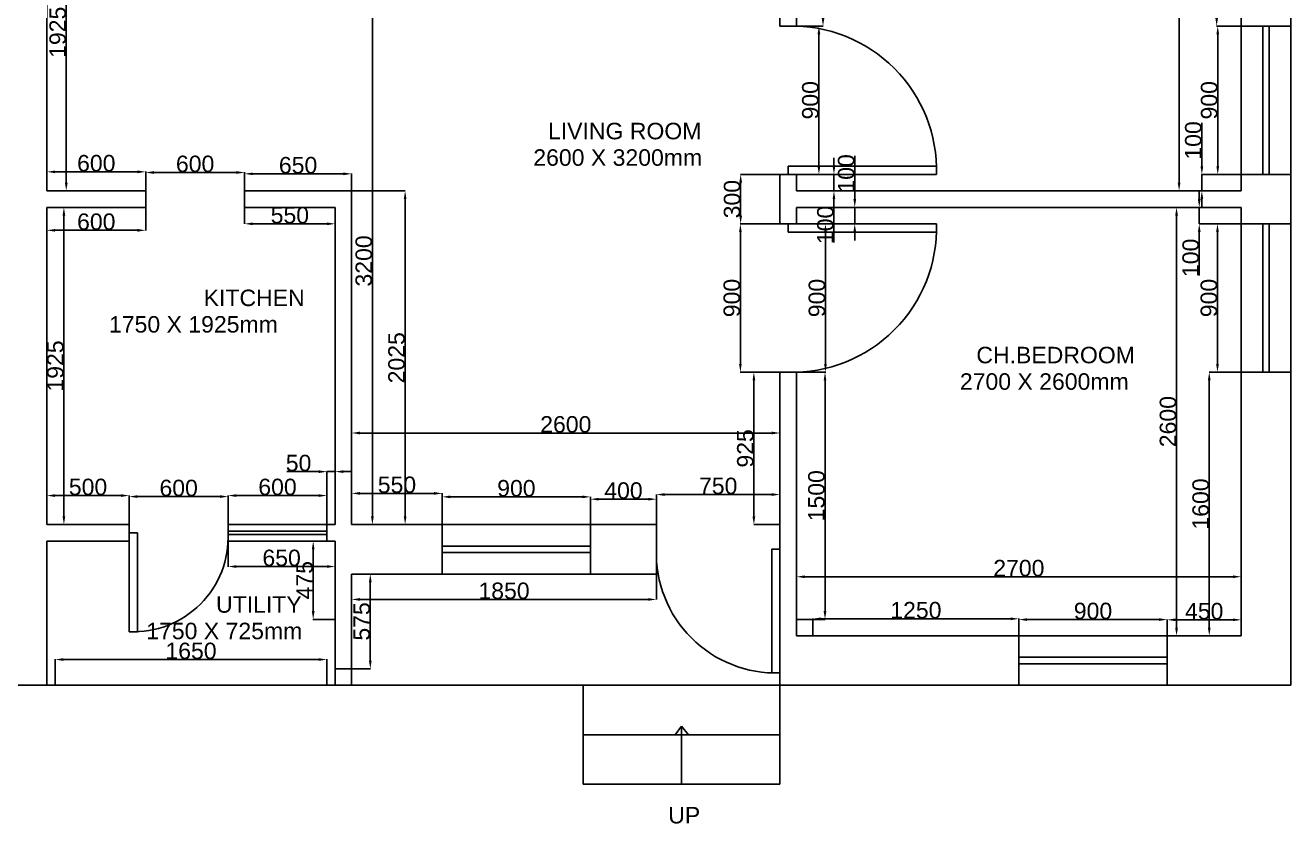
# Model space of a CAD drawing. Header units: millimetres. Extents: x 31576 to 52476, y 11068 to 27658.
# Drawn here: x 44795 to 52476, y 11068 to 15913 of the extents above; entities that cross this region are included whole.
import ezdxf

# ---------------------------------------------------------------- set-up
doc = ezdxf.new("R2010")
doc.units = ezdxf.units.MM
doc.layers.add('door', color=50, linetype='Continuous')
doc.layers.add('window', color=110, linetype='Continuous')
doc.styles.get("Standard").update_dxf_attribs({"font": 'arial.ttf'})
doc.dimstyles.new('ISO-25', dxfattribs={"dimtxt": 100, "dimasz": 50, "dimexe": 1.25, "dimexo": 0.625, "dimtad": 1, "dimdec": 1, "dimtxsty": 'Standard', "dimcen": 2.5, "dimadec": 0, "dimazin": 0, "dimtfac": 1, "dimtdec": 1, "dimtmove": 0, "dimatfit": 3, "dimfxl": 1, "dimarcsym": 0})

# ---------------------------------------------------------------- blocks, each defined once
blk = doc.blocks.new('*D122')
at = {"color": 0, "lineweight": -2, "transparency": 16777216}
for p, q in [((52175.3, 15907.9), (52031.9, 15907.9)), ((52033.2, 15057.9), (52033.2, 15857.9)), ((52175.3, 15007.9), (52031.9, 15007.9))]:
    blk.add_line(p, q, dxfattribs=at)
at = {"color": 0, "transparency": 16777216}
for points in [[(52024.8, 15857.9), (52041.5, 15857.9), (52033.2, 15907.9)], [(52024.8, 15057.9), (52041.5, 15057.9), (52033.2, 15007.9)]]:
    blk.add_solid(points, dxfattribs=at)
at = {"layer": 'Defpoints', "color": 0, "transparency": 16777216}
for p in [(52033.2, 15907.9), (52175.9, 15907.9), (52175.9, 15007.9)]:
    blk.add_point(p, dxfattribs=at)
at = {"color": 0, "transparency": 16777216, "insert": (51981.5, 15457.9), "char_height": 100, "attachment_point": 5, "rotation": 90}
blk.add_mtext('900', dxfattribs=at)
blk = doc.blocks.new('*D123')
at = {"color": 0, "lineweight": -2, "transparency": 16777216}
for p, q in [((51936.7, 15057.9), (51936.7, 15320.3)), ((52175.3, 15007.9), (51935.4, 15007.9)), ((51936.7, 14907.9), (51936.7, 15007.9)), ((52175.3, 14907.9), (51935.4, 14907.9)), ((51936.7, 14857.9), (51936.7, 14807.9))]:
    blk.add_line(p, q, dxfattribs=at)
at = {"color": 0, "transparency": 16777216}
for points in [[(51928.3, 15057.9), (51945, 15057.9), (51936.7, 15007.9)], [(51928.3, 14857.9), (51945, 14857.9), (51936.7, 14907.9)]]:
    blk.add_solid(points, dxfattribs=at)
at = {"layer": 'Defpoints', "color": 0, "transparency": 16777216}
for p in [(51936.7, 15007.9), (52175.9, 15007.9), (52175.9, 14907.9)]:
    blk.add_point(p, dxfattribs=at)
at = {"color": 0, "transparency": 16777216, "insert": (51885, 15214.1), "char_height": 100, "attachment_point": 5, "rotation": 90}
blk.add_mtext('100', dxfattribs=at)
blk = doc.blocks.new('*D124')
at = {"color": 0, "lineweight": -2, "transparency": 16777216}
for p, q in [((51920.8, 14857.9), (51920.8, 14907.9)), ((52175.3, 14807.9), (51919.6, 14807.9)), ((51920.8, 14807.9), (51920.8, 14707.9)), ((52175.3, 14707.9), (51919.6, 14707.9)), ((51920.8, 14657.9), (51920.8, 14395.4))]:
    blk.add_line(p, q, dxfattribs=at)
at = {"color": 0, "transparency": 16777216}
for points in [[(51912.5, 14857.9), (51929.2, 14857.9), (51920.8, 14807.9)], [(51912.5, 14657.9), (51929.2, 14657.9), (51920.8, 14707.9)]]:
    blk.add_solid(points, dxfattribs=at)
at = {"layer": 'Defpoints', "color": 0, "transparency": 16777216}
for p in [(52175.9, 14807.9), (51920.8, 14707.9), (52175.9, 14707.9)]:
    blk.add_point(p, dxfattribs=at)
at = {"color": 0, "transparency": 16777216, "insert": (51869.1, 14501.7), "char_height": 100, "attachment_point": 5, "rotation": 90}
blk.add_mtext('100', dxfattribs=at)
blk = doc.blocks.new('*D125')
at = {"color": 0, "lineweight": -2, "transparency": 16777216}
for p, q in [((52175.3, 14707.9), (52030.1, 14707.9)), ((52031.4, 14657.9), (52031.4, 13857.9)), ((52175.3, 13807.9), (52030.1, 13807.9))]:
    blk.add_line(p, q, dxfattribs=at)
at = {"color": 0, "transparency": 16777216}
for points in [[(52023, 14657.9), (52039.7, 14657.9), (52031.4, 14707.9)], [(52023, 13857.9), (52039.7, 13857.9), (52031.4, 13807.9)]]:
    blk.add_solid(points, dxfattribs=at)
at = {"layer": 'Defpoints', "color": 0, "transparency": 16777216}
for p in [(52175.9, 14707.9), (52031.4, 13807.9), (52175.9, 13807.9)]:
    blk.add_point(p, dxfattribs=at)
at = {"color": 0, "transparency": 16777216, "insert": (51979.7, 14257.9), "char_height": 100, "attachment_point": 5, "rotation": 90}
blk.add_mtext('900', dxfattribs=at)
blk = doc.blocks.new('*D126')
at = {"color": 0, "lineweight": -2, "transparency": 16777216}
for p, q in [((52175.3, 13807.9), (51980.3, 13807.9)), ((51981.5, 13757.9), (51981.5, 12257.9)), ((52175.3, 12207.9), (51980.3, 12207.9))]:
    blk.add_line(p, q, dxfattribs=at)
at = {"color": 0, "transparency": 16777216}
for points in [[(51973.2, 13757.9), (51989.9, 13757.9), (51981.5, 13807.9)], [(51973.2, 12257.9), (51989.9, 12257.9), (51981.5, 12207.9)]]:
    blk.add_solid(points, dxfattribs=at)
at = {"layer": 'Defpoints', "color": 0, "transparency": 16777216}
for p in [(52175.9, 13807.9), (51981.5, 12207.9), (52175.9, 12207.9)]:
    blk.add_point(p, dxfattribs=at)
at = {"color": 0, "transparency": 16777216, "insert": (51929.8, 13007.9), "char_height": 100, "attachment_point": 5, "rotation": 90}
blk.add_mtext('1600', dxfattribs=at)
blk = doc.blocks.new('*D127')
at = {"color": 0, "lineweight": -2, "transparency": 16777216}
for p, q in [((51725.9, 12208.5), (51725.9, 12306.4)), ((52125.9, 12305.1), (51775.9, 12305.1)), ((52175.9, 12208.5), (52175.9, 12306.4))]:
    blk.add_line(p, q, dxfattribs=at)
at = {"color": 0, "transparency": 16777216}
for points in [[(51775.9, 12313.4), (51775.9, 12296.8), (51725.9, 12305.1)], [(52125.9, 12313.4), (52125.9, 12296.8), (52175.9, 12305.1)]]:
    blk.add_solid(points, dxfattribs=at)
at = {"layer": 'Defpoints', "color": 0, "transparency": 16777216}
for p in [(51725.9, 12305.1), (51725.9, 12207.9), (52175.9, 12207.9)]:
    blk.add_point(p, dxfattribs=at)
at = {"color": 0, "transparency": 16777216, "insert": (51950.9, 12356.8), "char_height": 100, "attachment_point": 5}
blk.add_mtext('450', dxfattribs=at)
blk = doc.blocks.new('*D128')
at = {"color": 0, "lineweight": -2, "transparency": 16777216}
for p, q in [((50825.9, 12208.5), (50825.9, 12307.8)), ((51675.9, 12306.5), (50875.9, 12306.5)), ((51725.9, 12208.5), (51725.9, 12307.8))]:
    blk.add_line(p, q, dxfattribs=at)
at = {"color": 0, "transparency": 16777216}
for points in [[(50875.9, 12314.8), (50875.9, 12298.2), (50825.9, 12306.5)], [(51675.9, 12314.8), (51675.9, 12298.2), (51725.9, 12306.5)]]:
    blk.add_solid(points, dxfattribs=at)
at = {"layer": 'Defpoints', "color": 0, "transparency": 16777216}
for p in [(50825.9, 12306.5), (50825.9, 12207.9), (51725.9, 12207.9)]:
    blk.add_point(p, dxfattribs=at)
at = {"color": 0, "transparency": 16777216, "insert": (51275.9, 12358.2), "char_height": 100, "attachment_point": 5}
blk.add_mtext('900', dxfattribs=at)
blk = doc.blocks.new('*D129')
at = {"color": 0, "lineweight": -2, "transparency": 16777216}
for p, q in [((49575.9, 12208.5), (49575.9, 12312.5)), ((49625.9, 12311.3), (50775.9, 12311.3)), ((50825.9, 12208.5), (50825.9, 12312.5))]:
    blk.add_line(p, q, dxfattribs=at)
at = {"color": 0, "transparency": 16777216}
for points in [[(49625.9, 12319.6), (49625.9, 12302.9), (49575.9, 12311.3)], [(50775.9, 12319.6), (50775.9, 12302.9), (50825.9, 12311.3)]]:
    blk.add_solid(points, dxfattribs=at)
at = {"layer": 'Defpoints', "color": 0, "transparency": 16777216}
for p in [(50825.9, 12311.3), (49575.9, 12207.9), (50825.9, 12207.9)]:
    blk.add_point(p, dxfattribs=at)
at = {"color": 0, "transparency": 16777216, "insert": (50200.9, 12362.9), "char_height": 100, "attachment_point": 5}
blk.add_mtext('1250', dxfattribs=at)
blk = doc.blocks.new('*D130')
at = {"color": 0, "lineweight": -2, "transparency": 16777216}
for p, q in [((49476.5, 13807.9), (49650.4, 13807.9)), ((49649.2, 12357.9), (49649.2, 13757.9)), ((49476.5, 12307.9), (49650.4, 12307.9))]:
    blk.add_line(p, q, dxfattribs=at)
at = {"color": 0, "transparency": 16777216}
for points in [[(49640.9, 13757.9), (49657.5, 13757.9), (49649.2, 13807.9)], [(49640.9, 12357.9), (49657.5, 12357.9), (49649.2, 12307.9)]]:
    blk.add_solid(points, dxfattribs=at)
at = {"layer": 'Defpoints', "color": 0, "transparency": 16777216}
for p in [(49475.9, 13807.9), (49649.2, 13807.9), (49475.9, 12307.9)]:
    blk.add_point(p, dxfattribs=at)
at = {"color": 0, "transparency": 16777216, "insert": (49597.5, 13057.9), "char_height": 100, "attachment_point": 5, "rotation": 90}
blk.add_mtext('1500', dxfattribs=at)
blk = doc.blocks.new('*D131')
at = {"color": 0, "lineweight": -2, "transparency": 16777216}
for p, q in [((49476.5, 14707.9), (49653.4, 14707.9)), ((49652.2, 13857.9), (49652.2, 14657.9)), ((49476.5, 13807.9), (49653.4, 13807.9))]:
    blk.add_line(p, q, dxfattribs=at)
at = {"color": 0, "transparency": 16777216}
for points in [[(49643.8, 14657.9), (49660.5, 14657.9), (49652.2, 14707.9)], [(49643.8, 13857.9), (49660.5, 13857.9), (49652.2, 13807.9)]]:
    blk.add_solid(points, dxfattribs=at)
at = {"layer": 'Defpoints', "color": 0, "transparency": 16777216}
for p in [(49475.9, 14707.9), (49652.2, 14707.9), (49475.9, 13807.9)]:
    blk.add_point(p, dxfattribs=at)
at = {"color": 0, "transparency": 16777216, "insert": (49600.5, 14257.9), "char_height": 100, "attachment_point": 5, "rotation": 90}
blk.add_mtext('900', dxfattribs=at)
blk = doc.blocks.new('*D132')
at = {"color": 0, "lineweight": -2, "transparency": 16777216}
for p, q in [((49829.8, 14857.9), (49829.8, 15120.3)), ((49476.5, 14807.9), (49831.1, 14807.9)), ((49829.8, 14707.9), (49829.8, 14807.9)), ((49476.5, 14707.9), (49831.1, 14707.9)), ((49829.8, 14657.9), (49829.8, 14607.9))]:
    blk.add_line(p, q, dxfattribs=at)
at = {"color": 0, "transparency": 16777216}
for points in [[(49821.5, 14857.9), (49838.2, 14857.9), (49829.8, 14807.9)], [(49821.5, 14657.9), (49838.2, 14657.9), (49829.8, 14707.9)]]:
    blk.add_solid(points, dxfattribs=at)
at = {"layer": 'Defpoints', "color": 0, "transparency": 16777216}
for p in [(49475.9, 14807.9), (49829.8, 14807.9), (49475.9, 14707.9)]:
    blk.add_point(p, dxfattribs=at)
at = {"color": 0, "transparency": 16777216, "insert": (49778.2, 15014.1), "char_height": 100, "attachment_point": 5, "rotation": 90}
blk.add_mtext('100', dxfattribs=at)
blk = doc.blocks.new('*D133')
at = {"color": 0, "lineweight": -2, "transparency": 16777216}
for p, q in [((49703.4, 15057.9), (49703.4, 15107.9)), ((49476.5, 15007.9), (49704.6, 15007.9)), ((49703.4, 15007.9), (49703.4, 14907.9)), ((49476.5, 14907.9), (49704.6, 14907.9)), ((49703.4, 14857.9), (49703.4, 14595.4))]:
    blk.add_line(p, q, dxfattribs=at)
at = {"color": 0, "transparency": 16777216}
for points in [[(49695.1, 15057.9), (49711.7, 15057.9), (49703.4, 15007.9)], [(49695.1, 14857.9), (49711.7, 14857.9), (49703.4, 14907.9)]]:
    blk.add_solid(points, dxfattribs=at)
at = {"layer": 'Defpoints', "color": 0, "transparency": 16777216}
for p in [(49475.9, 15007.9), (49475.9, 14907.9), (49703.4, 14907.9)]:
    blk.add_point(p, dxfattribs=at)
at = {"color": 0, "transparency": 16777216, "insert": (49651.7, 14701.7), "char_height": 100, "attachment_point": 5, "rotation": 90}
blk.add_mtext('100', dxfattribs=at)
blk = doc.blocks.new('*D134')
at = {"color": 0, "lineweight": -2, "transparency": 16777216}
for p, q in [((49475.9, 12208.5), (49475.9, 12567.8)), ((52125.9, 12566.5), (49525.9, 12566.5)), ((52175.9, 12208.5), (52175.9, 12567.8))]:
    blk.add_line(p, q, dxfattribs=at)
at = {"color": 0, "transparency": 16777216}
for points in [[(49525.9, 12574.8), (49525.9, 12558.2), (49475.9, 12566.5)], [(52125.9, 12574.8), (52125.9, 12558.2), (52175.9, 12566.5)]]:
    blk.add_solid(points, dxfattribs=at)
at = {"layer": 'Defpoints', "color": 0, "transparency": 16777216}
for p in [(49475.9, 12566.5), (49475.9, 12207.9), (52175.9, 12207.9)]:
    blk.add_point(p, dxfattribs=at)
at = {"color": 0, "transparency": 16777216, "insert": (50825.9, 12618.2), "char_height": 100, "attachment_point": 5}
blk.add_mtext('2700', dxfattribs=at)
blk = doc.blocks.new('*D135')
at = {"color": 0, "lineweight": -2, "transparency": 16777216}
for p, q in [((52175.3, 14807.9), (51781.8, 14807.9)), ((51783.1, 14757.9), (51783.1, 12257.9)), ((52175.3, 12207.9), (51781.8, 12207.9))]:
    blk.add_line(p, q, dxfattribs=at)
at = {"color": 0, "transparency": 16777216}
for points in [[(51774.7, 14757.9), (51791.4, 14757.9), (51783.1, 14807.9)], [(51774.7, 12257.9), (51791.4, 12257.9), (51783.1, 12207.9)]]:
    blk.add_solid(points, dxfattribs=at)
at = {"layer": 'Defpoints', "color": 0, "transparency": 16777216}
for p in [(52175.9, 14807.9), (51783.1, 12207.9), (52175.9, 12207.9)]:
    blk.add_point(p, dxfattribs=at)
at = {"color": 0, "transparency": 16777216, "insert": (51731.4, 13507.9), "char_height": 100, "attachment_point": 5, "rotation": 90}
blk.add_mtext('2600', dxfattribs=at)
blk = doc.blocks.new('*D136')
at = {"color": 0, "lineweight": -2, "transparency": 16777216}
for p, q in [((49475.3, 15007.9), (49136, 15007.9)), ((49137.2, 14957.9), (49137.2, 14757.9)), ((49475.3, 14707.9), (49136, 14707.9))]:
    blk.add_line(p, q, dxfattribs=at)
at = {"color": 0, "transparency": 16777216}
for points in [[(49128.9, 14957.9), (49145.6, 14957.9), (49137.2, 15007.9)], [(49128.9, 14757.9), (49145.6, 14757.9), (49137.2, 14707.9)]]:
    blk.add_solid(points, dxfattribs=at)
at = {"layer": 'Defpoints', "color": 0, "transparency": 16777216}
for p in [(49475.9, 15007.9), (49137.2, 14707.9), (49475.9, 14707.9)]:
    blk.add_point(p, dxfattribs=at)
at = {"color": 0, "transparency": 16777216, "insert": (49085.5, 14857.9), "char_height": 100, "attachment_point": 5, "rotation": 90}
blk.add_mtext('300', dxfattribs=at)
blk = doc.blocks.new('*D137')
at = {"color": 0, "lineweight": -2, "transparency": 16777216}
for p, q in [((49476.5, 15907.9), (49613.4, 15907.9)), ((49612.2, 15057.9), (49612.2, 15857.9)), ((49476.5, 15007.9), (49613.4, 15007.9))]:
    blk.add_line(p, q, dxfattribs=at)
at = {"color": 0, "transparency": 16777216}
for points in [[(49603.8, 15857.9), (49620.5, 15857.9), (49612.2, 15907.9)], [(49603.8, 15057.9), (49620.5, 15057.9), (49612.2, 15007.9)]]:
    blk.add_solid(points, dxfattribs=at)
at = {"layer": 'Defpoints', "color": 0, "transparency": 16777216}
for p in [(49475.9, 15907.9), (49612.2, 15907.9), (49475.9, 15007.9)]:
    blk.add_point(p, dxfattribs=at)
at = {"color": 0, "transparency": 16777216, "insert": (49560.5, 15457.9), "char_height": 100, "attachment_point": 5, "rotation": 90}
blk.add_mtext('900', dxfattribs=at)
blk = doc.blocks.new('*D138')
at = {"color": 0, "lineweight": -2, "transparency": 16777216}
for p, q in [((49476.5, 16282.9), (49638.5, 16282.9)), ((49637.2, 15957.9), (49637.2, 16232.9)), ((49476.5, 15907.9), (49638.5, 15907.9))]:
    blk.add_line(p, q, dxfattribs=at)
at = {"color": 0, "transparency": 16777216}
for points in [[(49628.9, 16232.9), (49645.6, 16232.9), (49637.2, 16282.9)], [(49628.9, 15957.9), (49645.6, 15957.9), (49637.2, 15907.9)]]:
    blk.add_solid(points, dxfattribs=at)
at = {"layer": 'Defpoints', "color": 0, "transparency": 16777216}
for p in [(49475.9, 16282.9), (49637.2, 16282.9), (49475.9, 15907.9)]:
    blk.add_point(p, dxfattribs=at)
at = {"color": 0, "transparency": 16777216, "insert": (49585.5, 16095.4), "char_height": 100, "attachment_point": 5, "rotation": 90}
blk.add_mtext('375', dxfattribs=at)
blk = doc.blocks.new('*D142')
at = {"color": 0, "lineweight": -2, "transparency": 16777216}
for p, q in [((52175.3, 17582.9), (52025.3, 17582.9)), ((52026.6, 17532.9), (52026.6, 15957.9)), ((52175.3, 15907.9), (52025.3, 15907.9))]:
    blk.add_line(p, q, dxfattribs=at)
at = {"color": 0, "transparency": 16777216}
for points in [[(52018.2, 17532.9), (52034.9, 17532.9), (52026.6, 17582.9)], [(52018.2, 15957.9), (52034.9, 15957.9), (52026.6, 15907.9)]]:
    blk.add_solid(points, dxfattribs=at)
at = {"layer": 'Defpoints', "color": 0, "transparency": 16777216}
for p in [(52175.9, 17582.9), (52026.6, 15907.9), (52175.9, 15907.9)]:
    blk.add_point(p, dxfattribs=at)
at = {"color": 0, "transparency": 16777216, "insert": (51974.9, 16745.4), "char_height": 100, "attachment_point": 5, "rotation": 90}
blk.add_mtext('1675', dxfattribs=at)
blk = doc.blocks.new('*D143')
at = {"color": 0, "lineweight": -2, "transparency": 16777216}
for p, q in [((52175.3, 17682.9), (51797.2, 17682.9)), ((51798.4, 17632.9), (51798.4, 14957.9)), ((52175.3, 14907.9), (51797.2, 14907.9))]:
    blk.add_line(p, q, dxfattribs=at)
at = {"color": 0, "transparency": 16777216}
for points in [[(51790.1, 17632.9), (51806.8, 17632.9), (51798.4, 17682.9)], [(51790.1, 14957.9), (51806.8, 14957.9), (51798.4, 14907.9)]]:
    blk.add_solid(points, dxfattribs=at)
at = {"layer": 'Defpoints', "color": 0, "transparency": 16777216}
for p in [(52175.9, 17682.9), (51798.4, 14907.9), (52175.9, 14907.9)]:
    blk.add_point(p, dxfattribs=at)
at = {"color": 0, "transparency": 16777216, "insert": (51746.8, 16295.4), "char_height": 100, "attachment_point": 5, "rotation": 90}
blk.add_mtext('2775', dxfattribs=at)
blk = doc.blocks.new('*D144')
at = {"color": 0, "lineweight": -2, "transparency": 16777216}
for p, q in [((48625.9, 12733.5), (48625.9, 13066.5)), ((49325.9, 13065.3), (48675.9, 13065.3)), ((49375.9, 12733.5), (49375.9, 13066.5))]:
    blk.add_line(p, q, dxfattribs=at)
at = {"color": 0, "transparency": 16777216}
for points in [[(48675.9, 13073.6), (48675.9, 13056.9), (48625.9, 13065.3)], [(49325.9, 13073.6), (49325.9, 13056.9), (49375.9, 13065.3)]]:
    blk.add_solid(points, dxfattribs=at)
at = {"layer": 'Defpoints', "color": 0, "transparency": 16777216}
for p in [(48625.9, 13065.3), (48625.9, 12732.9), (49375.9, 12732.9)]:
    blk.add_point(p, dxfattribs=at)
at = {"color": 0, "transparency": 16777216, "insert": (49000.9, 13117), "char_height": 100, "attachment_point": 5}
blk.add_mtext('750', dxfattribs=at)
blk = doc.blocks.new('*D145')
at = {"color": 0, "lineweight": -2, "transparency": 16777216}
for p, q in [((48225.9, 12883.5), (48225.9, 13038.3)), ((48575.9, 13037.1), (48275.9, 13037.1)), ((48625.9, 12883.5), (48625.9, 13038.3))]:
    blk.add_line(p, q, dxfattribs=at)
at = {"color": 0, "transparency": 16777216}
for points in [[(48275.9, 13045.4), (48275.9, 13028.7), (48225.9, 13037.1)], [(48575.9, 13045.4), (48575.9, 13028.7), (48625.9, 13037.1)]]:
    blk.add_solid(points, dxfattribs=at)
at = {"layer": 'Defpoints', "color": 0, "transparency": 16777216}
for p in [(48225.9, 13037.1), (48225.9, 12882.9), (48625.9, 12882.9)]:
    blk.add_point(p, dxfattribs=at)
at = {"color": 0, "transparency": 16777216, "insert": (48425.9, 13088.8), "char_height": 100, "attachment_point": 5}
blk.add_mtext('400', dxfattribs=at)
blk = doc.blocks.new('*D146')
at = {"color": 0, "lineweight": -2, "transparency": 16777216}
for p, q in [((47325.9, 12883.5), (47325.9, 13052.4)), ((48175.9, 13051.2), (47375.9, 13051.2)), ((48225.9, 12883.5), (48225.9, 13052.4))]:
    blk.add_line(p, q, dxfattribs=at)
at = {"color": 0, "transparency": 16777216}
for points in [[(47375.9, 13059.5), (47375.9, 13042.8), (47325.9, 13051.2)], [(48175.9, 13059.5), (48175.9, 13042.8), (48225.9, 13051.2)]]:
    blk.add_solid(points, dxfattribs=at)
at = {"layer": 'Defpoints', "color": 0, "transparency": 16777216}
for p in [(47325.9, 13051.2), (47325.9, 12882.9), (48225.9, 12882.9)]:
    blk.add_point(p, dxfattribs=at)
at = {"color": 0, "transparency": 16777216, "insert": (47775.9, 13102.9), "char_height": 100, "attachment_point": 5}
blk.add_mtext('900', dxfattribs=at)
blk = doc.blocks.new('*D147')
at = {"color": 0, "lineweight": -2, "transparency": 16777216}
for p, q in [((46775.9, 12883.5), (46775.9, 13073.6)), ((47275.9, 13072.3), (46825.9, 13072.3)), ((47325.9, 12883.5), (47325.9, 13073.6))]:
    blk.add_line(p, q, dxfattribs=at)
at = {"color": 0, "transparency": 16777216}
for points in [[(46825.9, 13080.7), (46825.9, 13064), (46775.9, 13072.3)], [(47275.9, 13080.7), (47275.9, 13064), (47325.9, 13072.3)]]:
    blk.add_solid(points, dxfattribs=at)
at = {"layer": 'Defpoints', "color": 0, "transparency": 16777216}
for p in [(46775.9, 13072.3), (46775.9, 12882.9), (47325.9, 12882.9)]:
    blk.add_point(p, dxfattribs=at)
at = {"color": 0, "transparency": 16777216, "insert": (47050.9, 13124), "char_height": 100, "attachment_point": 5}
blk.add_mtext('550', dxfattribs=at)
blk = doc.blocks.new('*D148')
at = {"color": 0, "lineweight": -2, "transparency": 16777216}
for p, q in [((49375.3, 13807.9), (49216.3, 13807.9)), ((49217.5, 12932.9), (49217.5, 13757.9)), ((49375.3, 12882.9), (49216.3, 12882.9))]:
    blk.add_line(p, q, dxfattribs=at)
at = {"color": 0, "transparency": 16777216}
for points in [[(49209.2, 13757.9), (49225.9, 13757.9), (49217.5, 13807.9)], [(49209.2, 12932.9), (49225.9, 12932.9), (49217.5, 12882.9)]]:
    blk.add_solid(points, dxfattribs=at)
at = {"layer": 'Defpoints', "color": 0, "transparency": 16777216}
for p in [(49217.5, 13807.9), (49375.9, 13807.9), (49375.9, 12882.9)]:
    blk.add_point(p, dxfattribs=at)
at = {"color": 0, "transparency": 16777216, "insert": (49165.9, 13345.4), "char_height": 100, "attachment_point": 5, "rotation": 90}
blk.add_mtext('925', dxfattribs=at)
blk = doc.blocks.new('*D149')
at = {"color": 0, "lineweight": -2, "transparency": 16777216}
for p, q in [((49375.3, 14707.9), (49134.3, 14707.9)), ((49135.6, 13857.9), (49135.6, 14657.9)), ((49375.3, 13807.9), (49134.3, 13807.9))]:
    blk.add_line(p, q, dxfattribs=at)
at = {"color": 0, "transparency": 16777216}
for points in [[(49127.3, 14657.9), (49143.9, 14657.9), (49135.6, 14707.9)], [(49127.3, 13857.9), (49143.9, 13857.9), (49135.6, 13807.9)]]:
    blk.add_solid(points, dxfattribs=at)
at = {"layer": 'Defpoints', "color": 0, "transparency": 16777216}
for p in [(49135.6, 14707.9), (49375.9, 14707.9), (49375.9, 13807.9)]:
    blk.add_point(p, dxfattribs=at)
at = {"color": 0, "transparency": 16777216, "insert": (49083.9, 14257.9), "char_height": 100, "attachment_point": 5, "rotation": 90}
blk.add_mtext('900', dxfattribs=at)
blk = doc.blocks.new('*D160')
at = {"color": 0, "lineweight": -2, "transparency": 16777216}
for p, q in [((46775.9, 12883.5), (46775.9, 13440)), ((49325.9, 13438.7), (46825.9, 13438.7)), ((49375.9, 12900.6), (49375.9, 13440))]:
    blk.add_line(p, q, dxfattribs=at)
at = {"color": 0, "transparency": 16777216}
for points in [[(46825.9, 13447), (46825.9, 13430.4), (46775.9, 13438.7)], [(49325.9, 13447), (49325.9, 13430.4), (49375.9, 13438.7)]]:
    blk.add_solid(points, dxfattribs=at)
at = {"layer": 'Defpoints', "color": 0, "transparency": 16777216}
for p in [(46775.9, 13438.7), (46775.9, 12882.9), (49375.9, 12900)]:
    blk.add_point(p, dxfattribs=at)
at = {"color": 0, "transparency": 16777216, "insert": (48075.9, 13490.4), "char_height": 100, "attachment_point": 5}
blk.add_mtext('2600', dxfattribs=at)
blk = doc.blocks.new('*D161')
at = {"color": 0, "lineweight": -2, "transparency": 16777216}
for p, q in [((46776.5, 16082.9), (46903.2, 16082.9)), ((46901.9, 12932.9), (46901.9, 16032.9)), ((46776.5, 12882.9), (46903.2, 12882.9))]:
    blk.add_line(p, q, dxfattribs=at)
at = {"color": 0, "transparency": 16777216}
for points in [[(46893.6, 16032.9), (46910.3, 16032.9), (46901.9, 16082.9)], [(46893.6, 12932.9), (46910.3, 12932.9), (46901.9, 12882.9)]]:
    blk.add_solid(points, dxfattribs=at)
at = {"layer": 'Defpoints', "color": 0, "transparency": 16777216}
for p in [(46775.9, 16082.9), (46901.9, 16082.9), (46775.9, 12882.9)]:
    blk.add_point(p, dxfattribs=at)
at = {"color": 0, "transparency": 16777216, "insert": (46850.2, 14482.9), "char_height": 100, "attachment_point": 5, "rotation": 90}
blk.add_mtext('3200', dxfattribs=at)
blk = doc.blocks.new('*D162')
at = {"color": 0, "lineweight": -2, "transparency": 16777216}
for p, q in [((46776.5, 14907.9), (47101.8, 14907.9)), ((47100.6, 12932.9), (47100.6, 14857.9)), ((46776.5, 12882.9), (47101.8, 12882.9))]:
    blk.add_line(p, q, dxfattribs=at)
at = {"color": 0, "transparency": 16777216}
for points in [[(47092.3, 14857.9), (47108.9, 14857.9), (47100.6, 14907.9)], [(47092.3, 12932.9), (47108.9, 12932.9), (47100.6, 12882.9)]]:
    blk.add_solid(points, dxfattribs=at)
at = {"layer": 'Defpoints', "color": 0, "transparency": 16777216}
for p in [(46775.9, 14907.9), (47100.6, 14907.9), (46775.9, 12882.9)]:
    blk.add_point(p, dxfattribs=at)
at = {"color": 0, "transparency": 16777216, "insert": (47048.9, 13895.4), "char_height": 100, "attachment_point": 5, "rotation": 90}
blk.add_mtext('2025', dxfattribs=at)
blk = doc.blocks.new('*D163')
at = {"color": 0, "lineweight": -2, "transparency": 16777216}
for p, q in [((46776.5, 12582.9), (46890.4, 12582.9)), ((46889.1, 12057.9), (46889.1, 12532.9)), ((46776.5, 12007.9), (46890.4, 12007.9))]:
    blk.add_line(p, q, dxfattribs=at)
at = {"color": 0, "transparency": 16777216}
for points in [[(46880.8, 12532.9), (46897.5, 12532.9), (46889.1, 12582.9)], [(46880.8, 12057.9), (46897.5, 12057.9), (46889.1, 12007.9)]]:
    blk.add_solid(points, dxfattribs=at)
at = {"layer": 'Defpoints', "color": 0, "transparency": 16777216}
for p in [(46775.9, 12582.9), (46889.1, 12582.9), (46775.9, 12007.9)]:
    blk.add_point(p, dxfattribs=at)
at = {"color": 0, "transparency": 16777216, "insert": (46837.6, 12295.4), "char_height": 100, "attachment_point": 5, "rotation": 90}
blk.add_mtext('575', dxfattribs=at)
blk = doc.blocks.new('*D164')
at = {"color": 0, "lineweight": -2, "transparency": 16777216}
for p, q in [((46775.9, 12582.2), (46775.9, 12427.5)), ((48625.9, 12582.2), (48625.9, 12427.5)), ((48575.9, 12428.8), (46825.9, 12428.8))]:
    blk.add_line(p, q, dxfattribs=at)
at = {"color": 0, "transparency": 16777216}
for points in [[(46825.9, 12437.1), (46825.9, 12420.4), (46775.9, 12428.8)], [(48575.9, 12437.1), (48575.9, 12420.4), (48625.9, 12428.8)]]:
    blk.add_solid(points, dxfattribs=at)
at = {"layer": 'Defpoints', "color": 0, "transparency": 16777216}
for p in [(46775.9, 12582.9), (48625.9, 12582.9), (46775.9, 12428.8)]:
    blk.add_point(p, dxfattribs=at)
at = {"color": 0, "transparency": 16777216, "insert": (47700.9, 12480.5), "char_height": 100, "attachment_point": 5}
blk.add_mtext('1850', dxfattribs=at)
blk = doc.blocks.new('*D165')
at = {"color": 0, "lineweight": -2, "transparency": 16777216}
for p, q in [((46025.9, 12782.2), (46025.9, 12627.2)), ((46675.9, 12782.2), (46675.9, 12627.2)), ((46625.9, 12628.5), (46075.9, 12628.5))]:
    blk.add_line(p, q, dxfattribs=at)
at = {"color": 0, "transparency": 16777216}
for points in [[(46075.9, 12636.8), (46075.9, 12620.2), (46025.9, 12628.5)], [(46625.9, 12636.8), (46625.9, 12620.2), (46675.9, 12628.5)]]:
    blk.add_solid(points, dxfattribs=at)
at = {"layer": 'Defpoints', "color": 0, "transparency": 16777216}
for p in [(46025.9, 12782.9), (46675.9, 12782.9), (46025.9, 12628.5)]:
    blk.add_point(p, dxfattribs=at)
at = {"color": 0, "transparency": 16777216, "insert": (46350.9, 12680.2), "char_height": 100, "attachment_point": 5}
blk.add_mtext('650', dxfattribs=at)
blk = doc.blocks.new('*D166')
at = {"color": 0, "lineweight": -2, "transparency": 16777216}
for p, q in [((46025.9, 12883.5), (46025.9, 13060.4)), ((46575.9, 13059.1), (46075.9, 13059.1)), ((46625.9, 12883.5), (46625.9, 13060.4))]:
    blk.add_line(p, q, dxfattribs=at)
at = {"color": 0, "transparency": 16777216}
for points in [[(46075.9, 13067.4), (46075.9, 13050.8), (46025.9, 13059.1)], [(46575.9, 13067.4), (46575.9, 13050.8), (46625.9, 13059.1)]]:
    blk.add_solid(points, dxfattribs=at)
at = {"layer": 'Defpoints', "color": 0, "transparency": 16777216}
for p in [(46025.9, 13059.1), (46025.9, 12882.9), (46625.9, 12882.9)]:
    blk.add_point(p, dxfattribs=at)
at = {"color": 0, "transparency": 16777216, "insert": (46325.9, 13110.8), "char_height": 100, "attachment_point": 5}
blk.add_mtext('600', dxfattribs=at)
blk = doc.blocks.new('*D167')
at = {"color": 0, "lineweight": -2, "transparency": 16777216}
for p, q in [((45425.9, 12833.5), (45425.9, 13054.1)), ((45975.9, 13052.9), (45475.9, 13052.9)), ((46025.9, 12823.5), (46025.9, 13054.1))]:
    blk.add_line(p, q, dxfattribs=at)
at = {"color": 0, "transparency": 16777216}
for points in [[(45475.9, 13061.2), (45475.9, 13044.5), (45425.9, 13052.9)], [(45975.9, 13061.2), (45975.9, 13044.5), (46025.9, 13052.9)]]:
    blk.add_solid(points, dxfattribs=at)
at = {"layer": 'Defpoints', "color": 0, "transparency": 16777216}
for p in [(45425.9, 13052.9), (45425.9, 12832.9), (46025.9, 12822.9)]:
    blk.add_point(p, dxfattribs=at)
at = {"color": 0, "transparency": 16777216, "insert": (45725.9, 13104.6), "char_height": 100, "attachment_point": 5}
blk.add_mtext('600', dxfattribs=at)
blk = doc.blocks.new('*D168')
at = {"color": 0, "lineweight": -2, "transparency": 16777216}
for p, q in [((44925.9, 12883.5), (44925.9, 13060.4)), ((45375.9, 13059.1), (44975.9, 13059.1)), ((45425.9, 12883.5), (45425.9, 13060.4))]:
    blk.add_line(p, q, dxfattribs=at)
at = {"color": 0, "transparency": 16777216}
for points in [[(44975.9, 13067.4), (44975.9, 13050.8), (44925.9, 13059.1)], [(45375.9, 13067.4), (45375.9, 13050.8), (45425.9, 13059.1)]]:
    blk.add_solid(points, dxfattribs=at)
at = {"layer": 'Defpoints', "color": 0, "transparency": 16777216}
for p in [(44925.9, 13059.1), (44925.9, 12882.9), (45425.9, 12882.9)]:
    blk.add_point(p, dxfattribs=at)
at = {"color": 0, "transparency": 16777216, "insert": (45175.9, 13110.8), "char_height": 100, "attachment_point": 5}
blk.add_mtext('500', dxfattribs=at)
blk = doc.blocks.new('*D169')
at = {"color": 0, "lineweight": -2, "transparency": 16777216}
for p, q in [((46675.3, 12782.9), (46541.3, 12782.9)), ((46542.6, 12357.9), (46542.6, 12732.9)), ((46675.3, 12307.9), (46541.3, 12307.9))]:
    blk.add_line(p, q, dxfattribs=at)
at = {"color": 0, "transparency": 16777216}
for points in [[(46534.2, 12732.9), (46550.9, 12732.9), (46542.6, 12782.9)], [(46534.2, 12357.9), (46550.9, 12357.9), (46542.6, 12307.9)]]:
    blk.add_solid(points, dxfattribs=at)
at = {"layer": 'Defpoints', "color": 0, "transparency": 16777216}
for p in [(46542.6, 12782.9), (46675.9, 12782.9), (46675.9, 12307.9)]:
    blk.add_point(p, dxfattribs=at)
at = {"color": 0, "transparency": 16777216, "insert": (46491.1, 12545.4), "char_height": 100, "attachment_point": 5, "rotation": 90}
blk.add_mtext('475', dxfattribs=at)
blk = doc.blocks.new('*D171')
at = {"color": 0, "lineweight": -2, "transparency": 16777216}
for p, q in [((46125.9, 14908.5), (46125.9, 15012.8)), ((46725.9, 15011.6), (46175.9, 15011.6)), ((46775.9, 14908.5), (46775.9, 15012.8))]:
    blk.add_line(p, q, dxfattribs=at)
at = {"color": 0, "transparency": 16777216}
for points in [[(46175.9, 15019.9), (46175.9, 15003.2), (46125.9, 15011.6)], [(46725.9, 15019.9), (46725.9, 15003.2), (46775.9, 15011.6)]]:
    blk.add_solid(points, dxfattribs=at)
at = {"layer": 'Defpoints', "color": 0, "transparency": 16777216}
for p in [(46125.9, 15011.6), (46125.9, 14907.9), (46775.9, 14907.9)]:
    blk.add_point(p, dxfattribs=at)
at = {"color": 0, "transparency": 16777216, "insert": (46450.9, 15063.3), "char_height": 100, "attachment_point": 5}
blk.add_mtext('650', dxfattribs=at)
blk = doc.blocks.new('*D172')
at = {"color": 0, "lineweight": -2, "transparency": 16777216}
for p, q in [((45525.9, 14908.5), (45525.9, 15020.9)), ((46075.9, 15019.6), (45575.9, 15019.6)), ((46125.9, 14908.5), (46125.9, 15020.9))]:
    blk.add_line(p, q, dxfattribs=at)
at = {"color": 0, "transparency": 16777216}
for points in [[(45575.9, 15028), (45575.9, 15011.3), (45525.9, 15019.6)], [(46075.9, 15028), (46075.9, 15011.3), (46125.9, 15019.6)]]:
    blk.add_solid(points, dxfattribs=at)
at = {"layer": 'Defpoints', "color": 0, "transparency": 16777216}
for p in [(45525.9, 15019.6), (45525.9, 14907.9), (46125.9, 14907.9)]:
    blk.add_point(p, dxfattribs=at)
at = {"color": 0, "transparency": 16777216, "insert": (45825.9, 15071.3), "char_height": 100, "attachment_point": 5}
blk.add_mtext('600', dxfattribs=at)
blk = doc.blocks.new('*D173')
at = {"color": 0, "lineweight": -2, "transparency": 16777216}
for p, q in [((44925.9, 14908.5), (44925.9, 15024.9)), ((45475.9, 15023.7), (44975.9, 15023.7)), ((45525.9, 14908.5), (45525.9, 15024.9))]:
    blk.add_line(p, q, dxfattribs=at)
at = {"color": 0, "transparency": 16777216}
for points in [[(44975.9, 15032), (44975.9, 15015.3), (44925.9, 15023.7)], [(45475.9, 15032), (45475.9, 15015.3), (45525.9, 15023.7)]]:
    blk.add_solid(points, dxfattribs=at)
at = {"layer": 'Defpoints', "color": 0, "transparency": 16777216}
for p in [(44925.9, 15023.7), (44925.9, 14907.9), (45525.9, 14907.9)]:
    blk.add_point(p, dxfattribs=at)
at = {"color": 0, "transparency": 16777216, "insert": (45225.9, 15075.4), "char_height": 100, "attachment_point": 5}
blk.add_mtext('600', dxfattribs=at)
blk = doc.blocks.new('*D174')
at = {"color": 0, "lineweight": -2, "transparency": 16777216}
for p, q in [((46125.9, 14807.2), (46125.9, 14707.1)), ((46675.9, 14807.2), (46675.9, 14707.1)), ((46625.9, 14708.3), (46175.9, 14708.3))]:
    blk.add_line(p, q, dxfattribs=at)
at = {"color": 0, "transparency": 16777216}
for points in [[(46175.9, 14716.7), (46175.9, 14700), (46125.9, 14708.3)], [(46625.9, 14716.7), (46625.9, 14700), (46675.9, 14708.3)]]:
    blk.add_solid(points, dxfattribs=at)
at = {"layer": 'Defpoints', "color": 0, "transparency": 16777216}
for p in [(46125.9, 14807.9), (46675.9, 14807.9), (46125.9, 14708.3)]:
    blk.add_point(p, dxfattribs=at)
at = {"color": 0, "transparency": 16777216, "insert": (46400.9, 14760), "char_height": 100, "attachment_point": 5}
blk.add_mtext('550', dxfattribs=at)
blk = doc.blocks.new('*D175')
at = {"color": 0, "lineweight": -2, "transparency": 16777216}
for p, q in [((44925.9, 14807.2), (44925.9, 14667.5)), ((45525.9, 14807.2), (45525.9, 14667.5)), ((45475.9, 14668.7), (44975.9, 14668.7))]:
    blk.add_line(p, q, dxfattribs=at)
at = {"color": 0, "transparency": 16777216}
for points in [[(44975.9, 14677), (44975.9, 14660.4), (44925.9, 14668.7)], [(45475.9, 14677), (45475.9, 14660.4), (45525.9, 14668.7)]]:
    blk.add_solid(points, dxfattribs=at)
at = {"layer": 'Defpoints', "color": 0, "transparency": 16777216}
for p in [(44925.9, 14807.9), (45525.9, 14807.9), (44925.9, 14668.7)]:
    blk.add_point(p, dxfattribs=at)
at = {"color": 0, "transparency": 16777216, "insert": (45225.9, 14720.4), "char_height": 100, "attachment_point": 5}
blk.add_mtext('600', dxfattribs=at)
blk = doc.blocks.new('*D176')
at = {"color": 0, "lineweight": -2, "transparency": 16777216}
for p, q in [((46575.9, 13204.2), (46381.7, 13204.2)), ((46625.9, 12883.5), (46625.9, 13205.4)), ((46675.9, 13204.2), (46625.9, 13204.2)), ((46675.9, 12883.5), (46675.9, 13205.4)), ((46725.9, 13204.2), (46775.9, 13204.2))]:
    blk.add_line(p, q, dxfattribs=at)
at = {"color": 0, "transparency": 16777216}
for points in [[(46575.9, 13212.5), (46575.9, 13195.9), (46625.9, 13204.2)], [(46725.9, 13212.5), (46725.9, 13195.9), (46675.9, 13204.2)]]:
    blk.add_solid(points, dxfattribs=at)
at = {"layer": 'Defpoints', "color": 0, "transparency": 16777216}
for p in [(46625.9, 13204.2), (46625.9, 12882.9), (46675.9, 12882.9)]:
    blk.add_point(p, dxfattribs=at)
at = {"color": 0, "transparency": 16777216, "insert": (46453.8, 13255.9), "char_height": 100, "attachment_point": 5}
blk.add_mtext('50', dxfattribs=at)
blk = doc.blocks.new('*D177')
at = {"color": 0, "lineweight": -2, "transparency": 16777216}
for p, q in [((44926.5, 14807.9), (45030.7, 14807.9)), ((45029.4, 14757.9), (45029.4, 12932.9)), ((44926.5, 12882.9), (45030.7, 12882.9))]:
    blk.add_line(p, q, dxfattribs=at)
at = {"color": 0, "transparency": 16777216}
for points in [[(45021.1, 14757.9), (45037.8, 14757.9), (45029.4, 14807.9)], [(45021.1, 12932.9), (45037.8, 12932.9), (45029.4, 12882.9)]]:
    blk.add_solid(points, dxfattribs=at)
at = {"layer": 'Defpoints', "color": 0, "transparency": 16777216}
for p in [(44925.9, 14807.9), (44925.9, 12882.9), (45029.4, 12882.9)]:
    blk.add_point(p, dxfattribs=at)
at = {"color": 0, "transparency": 16777216, "insert": (44977.7, 13845.4), "char_height": 100, "attachment_point": 5, "rotation": 90}
blk.add_mtext('1925', dxfattribs=at)
blk = doc.blocks.new('*D178')
at = {"color": 0, "lineweight": -2, "transparency": 16777216}
for p, q in [((44975.9, 11908.5), (44975.9, 12065.4)), ((46575.9, 12064.2), (45025.9, 12064.2)), ((46625.9, 11908.5), (46625.9, 12065.4))]:
    blk.add_line(p, q, dxfattribs=at)
at = {"color": 0, "transparency": 16777216}
for points in [[(45025.9, 12072.5), (45025.9, 12055.8), (44975.9, 12064.2)], [(46575.9, 12072.5), (46575.9, 12055.8), (46625.9, 12064.2)]]:
    blk.add_solid(points, dxfattribs=at)
at = {"layer": 'Defpoints', "color": 0, "transparency": 16777216}
for p in [(44975.9, 12064.2), (44975.9, 11907.9), (46625.9, 11907.9)]:
    blk.add_point(p, dxfattribs=at)
at = {"color": 0, "transparency": 16777216, "insert": (45800.9, 12115.8), "char_height": 100, "attachment_point": 5}
blk.add_mtext('1650', dxfattribs=at)
blk = doc.blocks.new('*D181')
at = {"color": 0, "lineweight": -2, "transparency": 16777216}
for p, q in [((44926.5, 16832.9), (45045, 16832.9)), ((45043.7, 16782.9), (45043.7, 14957.9)), ((44926.5, 14907.9), (45045, 14907.9))]:
    blk.add_line(p, q, dxfattribs=at)
at = {"color": 0, "transparency": 16777216}
for points in [[(45035.4, 16782.9), (45052.1, 16782.9), (45043.7, 16832.9)], [(45035.4, 14957.9), (45052.1, 14957.9), (45043.7, 14907.9)]]:
    blk.add_solid(points, dxfattribs=at)
at = {"layer": 'Defpoints', "color": 0, "transparency": 16777216}
for p in [(44925.9, 16832.9), (44925.9, 14907.9), (45043.7, 14907.9)]:
    blk.add_point(p, dxfattribs=at)
at = {"color": 0, "transparency": 16777216, "insert": (44992.1, 15870.4), "char_height": 100, "attachment_point": 5, "rotation": 90}
blk.add_mtext('1925', dxfattribs=at)

msp = doc.modelspace()

# ---------------------------------------------------------------- linework, layer by layer
for p, q in [((52475.88, 17982.87), (52475.88, 11907.87)), ((52175.88, 17682.87), (52175.88, 14907.87)), ((44925.88, 16682.87), (44925.88, 14907.87)), ((49475.88, 15907.87), (49475.88, 16282.87)), ((49475.88, 15907.87), (49475.88, 16282.87)), ((49375.88, 15907.87), (49375.88, 16082.87)), ((49475.88, 15907.87), (49375.88, 15907.87)), ((49375.88, 14707.87), (49375.88, 15007.87)), ((49475.88, 15007.87), (49375.88, 15007.87)), ((49475.88, 14907.87), (49475.88, 15007.87)), ((49475.88, 14907.87), (49475.88, 15007.87)), ((45525.88, 14907.87), (44925.88, 14907.87)), ((45525.88, 14907.87), (45525.88, 14807.87)), ((46775.88, 14907.87), (46125.88, 14907.87)), ((46125.88, 14907.87), (46125.88, 14807.87)), ((46775.88, 12882.87), (46775.88, 14907.87)), ((49475.88, 14907.87), (52175.88, 14907.87)), ((45525.88, 14807.87), (44925.88, 14807.87)), ((44925.88, 14807.87), (44925.88, 12882.87)), ((46675.88, 14807.87), (46125.88, 14807.87)), ((46675.88, 12882.87), (46675.88, 14807.87)), ((49475.88, 14707.87), (49475.88, 14807.87)), ((49475.88, 14807.87), (52175.88, 14807.87)), ((49475.88, 14807.87), (49475.88, 14707.87)), ((52175.88, 14807.87), (52175.88, 12207.87)), ((49475.88, 14707.87), (49375.88, 14707.87)), ((49375.88, 11907.87), (49375.88, 13807.87)), ((49475.88, 13807.87), (49375.88, 13807.87)), ((49475.88, 12207.87), (49475.88, 13807.87)), ((44925.88, 12882.87), (45425.88, 12882.87)), ((45425.88, 12882.87), (45425.88, 12782.87)), ((48625.88, 12882.87), (46775.88, 12882.87)), ((48625.88, 12882.87), (48625.88, 12582.87)), ((49375.88, 12732.87), (49375.88, 12882.87)), ((45425.88, 12782.87), (44925.88, 12782.87)), ((44925.88, 12782.87), (44925.88, 11907.87)), ((46675.88, 12007.87), (46675.88, 12782.87)), ((46675.88, 12782.87), (46675.88, 12307.87)), ((48625.88, 12582.87), (46775.88, 12582.87)), ((46775.88, 12007.87), (46775.88, 12582.87)), ((49475.88, 12207.87), (49475.88, 12307.87)), ((52175.88, 12207.87), (49475.88, 12207.87)), ((49475.88, 12207.87), (49575.88, 12207.87)), ((46775.88, 12007.87), (46675.88, 12007.87)), ((46675.88, 11907.87), (46675.88, 12007.87)), ((46675.88, 12007.87), (46775.88, 12007.87)), ((46775.88, 12007.87), (46775.88, 11907.87)), ((44925.88, 11907.87), (44625.88, 11907.87)), ((46675.88, 11907.87), (44925.88, 11907.87)), ((44925.88, 11907.87), (44975.88, 11907.87)), ((46675.88, 11907.87), (46625.88, 11907.87)), ((49375.88, 11907.87), (46675.88, 11907.87)), ((49375.88, 11907.87), (48181.69, 11907.87)), ((48181.69, 11307.87), (48181.69, 11907.87)), ((52475.88, 11907.87), (49375.88, 11907.87)), ((49375.88, 11307.87), (49375.88, 11907.87)), ((49375.88, 11607.87), (48181.69, 11607.87)), ((48778.79, 11659.4), (48738.69, 11607.87)), ((48778.79, 11307.87), (48778.79, 11659.4)), ((48778.79, 11659.4), (48819.85, 11607.87)), ((49375.88, 11307.87), (48181.69, 11307.87))]:
    msp.add_line(p, q)
for points in [[(52175.88, 14907.87), (52175.88, 15007.87), (52475.88, 15007.87), (52475.88, 14707.87), (52175.88, 14707.87), (52175.88, 14807.87)], [(46675.88, 12882.87), (46625.88, 12882.87), (46625.88, 12782.87), (46675.88, 12782.87)]]:
    msp.add_lwpolyline(points)
msp.add_lwpolyline([(46625.88, 12882.87), (46025.88, 12882.87), (46025.88, 12782.87), (46625.88, 12782.87)], close=True)
at = {"layer": 'door'}
for points in [[(50325.88, 15007.87), (50325.88, 15057.87), (49425.88, 15057.87), (49425.88, 15007.87)], [(50325.88, 14707.87), (50325.88, 14657.87), (49425.88, 14657.87), (49425.88, 14707.87)], [(45425.88, 12232.87), (45475.88, 12232.87), (45475.88, 12832.87), (45425.88, 12832.87)], [(49325.88, 11982.87), (49375.88, 11982.87), (49375.88, 12732.87), (49325.88, 12732.87)]]:
    msp.add_lwpolyline(points, close=True, dxfattribs=at)
for centre, radius, start, end in [((49450.88, 15032.87), 875.36, 358.363423, 91.636577), ((49450.88, 14682.87), 875.36, 268.363423, 1.636577), ((45450.88, 12807.87), 575.54, 267.510447, 2.489553), ((49350.88, 12707.87), 725.43, 178.025066, 271.974934)]:
    msp.add_arc(centre, radius, start, end, dxfattribs=at)
at = {"layer": 'window'}
for p, q in [((52305.88, 15907.87), (52305.88, 15007.87)), ((52345.88, 15907.87), (52345.88, 15007.87)), ((52305.88, 14707.87), (52305.88, 13807.87)), ((52345.88, 14707.87), (52345.88, 13807.87)), ((46625.88, 12842.87), (46025.88, 12842.87)), ((46625.88, 12822.87), (46025.88, 12822.87)), ((48225.88, 12752.87), (47325.88, 12752.87)), ((48225.88, 12712.87), (47325.88, 12712.87)), ((51725.88, 12077.87), (50825.88, 12077.87)), ((51725.88, 12037.87), (50825.88, 12037.87))]:
    msp.add_line(p, q, dxfattribs=at)
for points in [[(52175.88, 15907.87), (52175.88, 15007.87), (52475.88, 15007.87), (52475.88, 15907.87)], [(52175.88, 14707.87), (52175.88, 13807.87), (52475.88, 13807.87), (52475.88, 14707.87)], [(46625.88, 12882.87), (46025.88, 12882.87), (46025.88, 12782.87), (46625.88, 12782.87)], [(48225.88, 12882.87), (47325.88, 12882.87), (47325.88, 12582.87), (48225.88, 12582.87)], [(51725.88, 12207.87), (50825.88, 12207.87), (50825.88, 11907.87), (51725.88, 11907.87)]]:
    msp.add_lwpolyline(points, close=True, dxfattribs=at)

# ---------------------------------------------------------------- texts
for s, p in [('LIVING ROOM', (47967.64, 15221.11)), ('2600 X 3200mm', (47878.55, 15060.47)), ('    KITCHEN', (45722.41, 14208.86)), ('1750 X 1925mm', (45303.04, 14048.22)), (' CH.BEDROOM', (50529.15, 13861.82)), ('2700 X 2600mm', (50467.76, 13701.17)), ('UTILITY', (45952.84, 12348.17)), ('1750 X 725mm', (45529.17, 12187.53)), ('UP', (48697.67, 11069.36))]:
    msp.add_text(s, height=100).set_placement(p)

# ---------------------------------------------------------------- dimensions: what is measured, and where the dimension line sits
for base, p1, p2, angle, picture, middle in [((51798.44, 14907.87), (52175.88, 17682.87), (52175.88, 14907.87), 90, '*D143', (51746.76, 16295.37)), ((52026.56, 15907.87), (52175.88, 17582.87), (52175.88, 15907.87), 90, '*D142', (51974.88, 16745.37)), ((45043.74, 14907.87), (44925.88, 16832.87), (44925.88, 14907.87), 90, '*D181', (44992.06, 15870.37)), ((49637.22, 16282.87), (49475.88, 15907.87), (49475.88, 16282.87), 90, '*D138', (49585.5, 16095.37)), ((46901.92, 16082.87), (46775.88, 12882.87), (46775.88, 16082.87), 90, '*D161', (46850.2, 14482.87)), ((49612.18, 15907.87), (49475.88, 15007.87), (49475.88, 15907.87), 90, '*D137', (49560.5, 15457.87)), ((52033.16, 15907.87), (52175.88, 15007.87), (52175.88, 15907.87), 90, '*D122', (51981.48, 15457.87)), ((51936.67, 15007.87), (52175.88, 14907.87), (52175.88, 15007.87), 90, '*D123', (51884.98, 15214.09)), ((44925.88, 15023.68), (45525.88, 14907.87), (44925.88, 14907.87), 180, '*D173', (45225.88, 15075.36)), ((45525.88, 15019.64), (46125.88, 14907.87), (45525.88, 14907.87), 180, '*D172', (45825.88, 15071.33)), ((46125.88, 15011.58), (46775.88, 14907.87), (46125.88, 14907.87), 180, '*D171', (46450.88, 15063.26)), ((49829.85, 14807.87), (49475.88, 14707.87), (49475.88, 14807.87), 90, '*D132', (49778.17, 15014.09)), ((49703.39, 14907.87), (49475.88, 15007.87), (49475.88, 14907.87), 90, '*D133', (49651.71, 14701.65)), ((49137.25, 14707.87), (49475.88, 15007.87), (49475.88, 14707.87), 90, '*D136', (49085.53, 14857.87)), ((47100.59, 14907.87), (46775.88, 12882.87), (46775.88, 14907.87), 90, '*D162', (47048.91, 13895.37)), ((51920.82, 14707.87), (52175.88, 14807.87), (52175.88, 14707.87), 90, '*D124', (51869.14, 14501.65)), ((46125.88, 14708.32), (46675.88, 14807.87), (46125.88, 14807.87), 180, '*D174', (46400.88, 14760)), ((45029.43, 12882.87), (44925.88, 14807.87), (44925.88, 12882.87), 90, '*D177', (44977.75, 13845.37)), ((44925.88, 14668.7), (45525.88, 14807.87), (44925.88, 14807.87), 180, '*D175', (45225.88, 14720.38)), ((51783.05, 12207.87), (52175.88, 14807.87), (52175.88, 12207.87), 90, '*D135', (51731.37, 13507.87)), ((49135.59, 14707.87), (49375.88, 13807.87), (49375.88, 14707.87), 90, '*D149', (49083.91, 14257.87)), ((49652.17, 14707.87), (49475.88, 13807.87), (49475.88, 14707.87), 90, '*D131', (49600.49, 14257.87)), ((52031.36, 13807.87), (52175.88, 14707.87), (52175.88, 13807.87), 90, '*D125', (51979.68, 14257.87)), ((49217.55, 13807.87), (49375.88, 12882.87), (49375.88, 13807.87), 90, '*D148', (49165.87, 13345.37)), ((49649.2, 13807.87), (49475.88, 12307.87), (49475.88, 13807.87), 90, '*D130', (49597.52, 13057.87)), ((51981.52, 12207.87), (52175.88, 13807.87), (52175.88, 12207.87), 90, '*D126', (51929.84, 13007.87)), ((46775.88, 13438.71), (49375.88, 12900.01), (46775.88, 12882.87), 180, '*D160', (48075.88, 13490.4)), ((46625.88, 13204.19), (46675.88, 12882.87), (46625.88, 12882.87), 180, '*D176', (46453.8, 13255.87)), ((44925.88, 13059.12), (45425.88, 12882.87), (44925.88, 12882.87), 180, '*D168', (45175.88, 13110.8)), ((45425.88, 13052.88), (46025.88, 12822.87), (45425.88, 12832.87), 180, '*D167', (45725.88, 13104.56)), ((46025.88, 13059.12), (46625.88, 12882.87), (46025.88, 12882.87), 180, '*D166', (46325.88, 13110.8)), ((46775.88, 13072.32), (47325.88, 12882.87), (46775.88, 12882.87), 180, '*D147', (47050.88, 13124)), ((47325.88, 13051.17), (48225.88, 12882.87), (47325.88, 12882.87), 180, '*D146', (47775.88, 13102.86)), ((48225.88, 13037.08), (48625.88, 12882.87), (48225.88, 12882.87), 180, '*D145', (48425.88, 13088.76)), ((48625.88, 13065.27), (49375.88, 12732.87), (48625.88, 12732.87), 180, '*D144', (49000.88, 13116.95)), ((46025.88, 12628.49), (46675.88, 12782.87), (46025.88, 12782.87), 180, '*D165', (46350.88, 12680.17)), ((46542.55, 12782.87), (46675.88, 12307.87), (46675.88, 12782.87), 90, '*D169', (46491.07, 12545.37)), ((49475.88, 12566.51), (52175.88, 12207.87), (49475.88, 12207.87), 180, '*D134', (50825.88, 12618.19)), ((46889.13, 12582.87), (46775.88, 12007.87), (46775.88, 12582.87), 90, '*D163', (46837.65, 12295.37)), ((46775.88, 12428.78), (48625.88, 12582.87), (46775.88, 12582.87), 180, '*D164', (47700.88, 12480.46)), ((50825.88, 12311.25), (49575.88, 12207.87), (50825.88, 12207.87), 180, '*D129', (50200.88, 12362.94)), ((50825.88, 12306.51), (51725.88, 12207.87), (50825.88, 12207.87), 180, '*D128', (51275.88, 12358.19)), ((51725.88, 12305.1), (52175.88, 12207.87), (51725.88, 12207.87), 180, '*D127', (51950.88, 12356.78)), ((44975.88, 12064.15), (46625.88, 11907.87), (44975.88, 11907.87), 180, '*D178', (45800.88, 12115.83))]:
    dim = msp.add_linear_dim(base=base, p1=p1, p2=p2, angle=angle, dimstyle='ISO-25')
    dim.commit()
    dim.dimension.update_dxf_attribs({"geometry": picture, "text_midpoint": middle})

doc.saveas('drawing.dxf')
